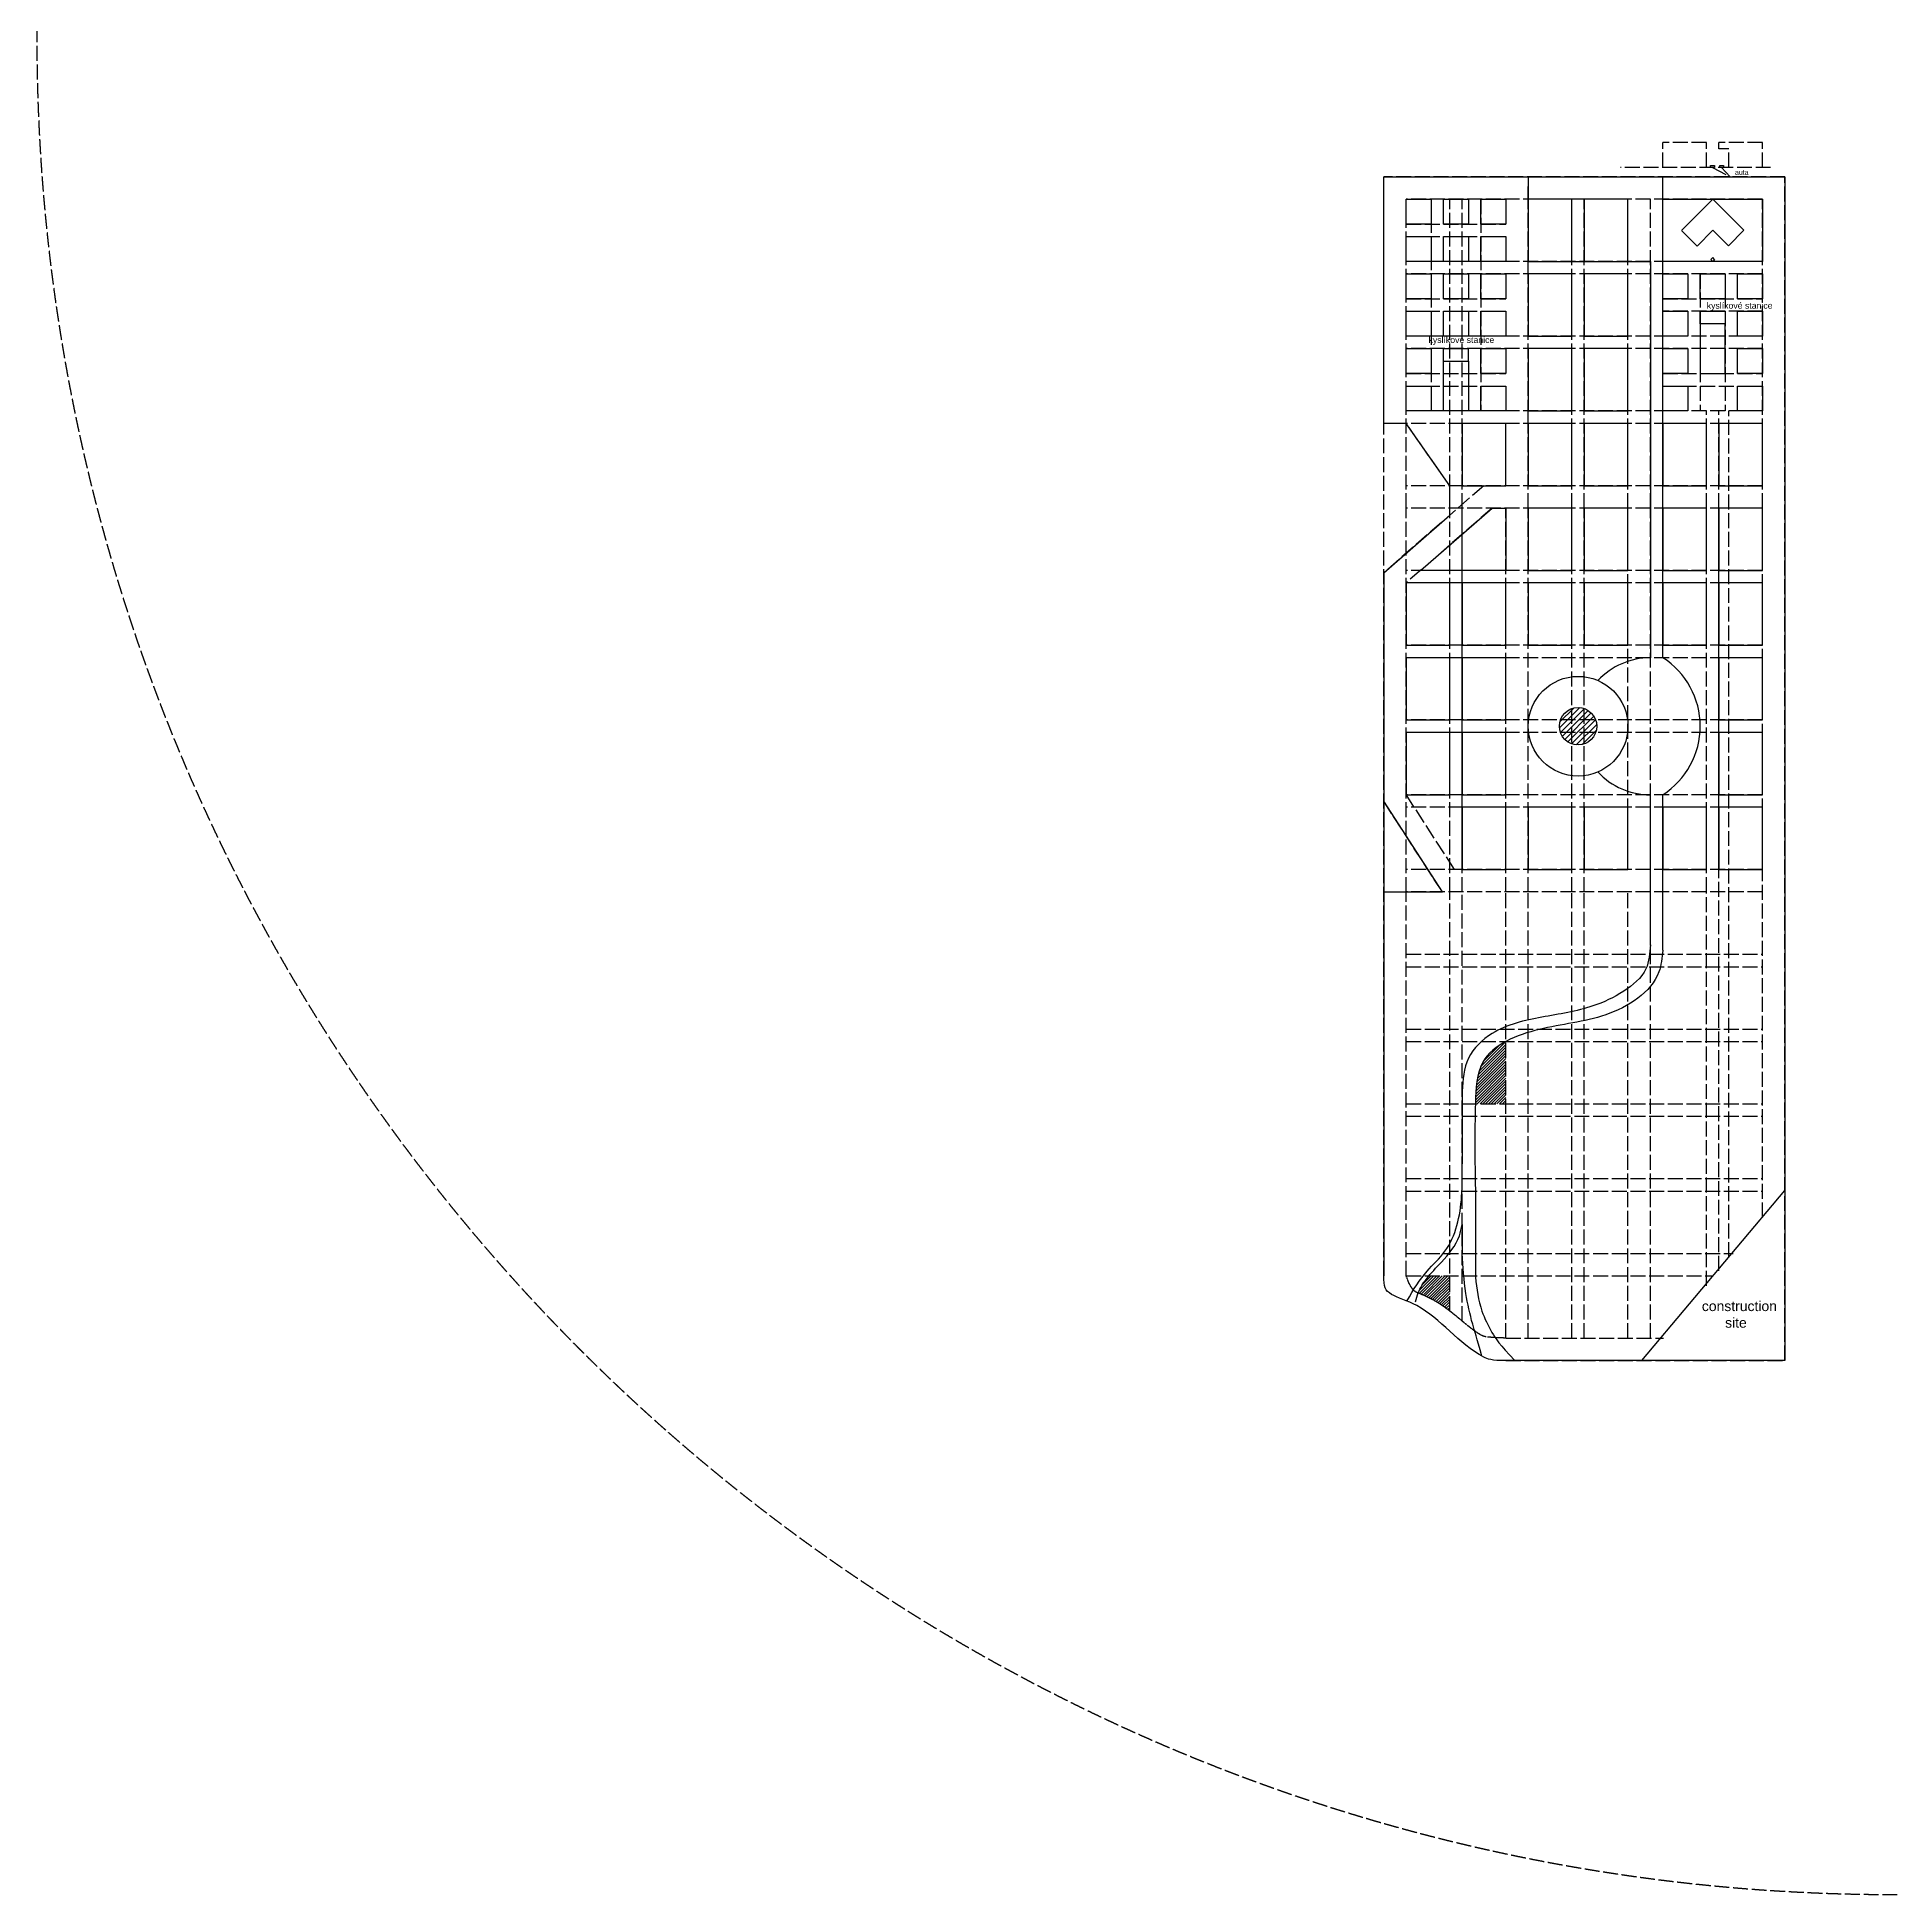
# Model space of a CAD drawing. Header units: millimetres. Extents: x -14568604 to 2614826, y -15966657 to 4339860.
# Drawn here: x -3594550 to -2103801, y -14064822 to -12574073 of the extents above; entities that cross this region are included whole.
import ezdxf

# ---------------------------------------------------------------- set-up
doc = ezdxf.new("R2010")
doc.units = ezdxf.units.MM
doc.linetypes.add('ACAD_ISO02W100', pattern=[15, 12, -3])
for name, color, linetype in [('buildings', 1, 'Continuous'), ('občanská vybavenost', 170, 'Continuous'), ('základní mřížka', 50, 'ACAD_ISO02W100')]:
    doc.layers.add(name, color=color, linetype=linetype)
for name, color, linetype, lineweight in [('kyslíkové stanice', 130, 'Continuous', 30), ('master plan', 7, 'Continuous', 30), ('research centra', 220, 'Continuous', 30), ('universita', 90, 'Continuous', 30), ('vodní plocha', 130, 'Continuous', 30)]:
    doc.layers.add(name, color=color, linetype=linetype, lineweight=lineweight)
doc.styles.get("Standard").update_dxf_attribs({"font": 'arial.ttf'})
pattern_1 = [(45, (6394238.8, -6644373.5), (-1122.53202, 1122.53202), [])]

msp = doc.modelspace()

# ---------------------------------------------------------------- hatches: boundary and pattern name
at = {"layer": 'buildings'}
h = msp.add_hatch(dxfattribs=at)
h.set_pattern_fill('ANSI31', color=1, scale=1000)
h.set_pattern_definition([(45, (-2526485.6, -13268531.4), (-2245.064, 2245.064), [])])
edge = h.paths.add_edge_path()
edge.add_arc((-2357985.61, -13127031.408), 15000, 0, 360)
at = {"layer": 'buildings', "ltscale": 1000}
h = msp.add_hatch(dxfattribs=at)
h.set_pattern_fill('ANSI31', color=256, scale=500)
h.set_pattern_definition(pattern_1)
edge = h.paths.add_edge_path()
edge.add_spline(control_points=[(-2416090.162, -13380031.408), (-2423871.714, -13384203.564), (-2439129.48, -13396659.782), (-2440122.232, -13418014.46), (-2440447.584, -13429849.303), (-2440452.535, -13430031.408)], knot_values=[167592.0974610788, 167592.0974610788, 167592.0974610788, 167592.0974610788, 193013.5709958448, 226465.3012524083, 226988.3350473722, 226988.3350473722, 226988.3350473722, 226988.3350473722], degree=3, periodic=0)
edge.add_line((-2440452.535, -13430031.408), (-2415985.61, -13430031.408))
edge.add_line((-2415985.61, -13430031.408), (-2415985.61, -13380031.408))
edge.add_line((-2415985.61, -13380031.408), (-2416090.162, -13380031.408))
h = msp.add_hatch(dxfattribs=at)
h.set_pattern_fill('ANSI31', color=256, scale=500)
h.set_pattern_definition(pattern_1)
edge = h.paths.add_edge_path()
edge.add_spline(control_points=[(-2477681.242, -13568087.04), (-2478389.077, -13568936.92), (-2481745.344, -13573112.41), (-2484744.189, -13577791.668), (-2486306.579, -13581818.93), (-2486335.745, -13581894.953)], knot_values=[10128.4235786357, 10128.4235786357, 10128.4235786357, 10128.4235786357, 13454.7707628699, 26211.971628506, 26457.0808582192, 26457.0808582192, 26457.0808582192, 26457.0808582192], degree=3, periodic=0)
edge.add_spline(control_points=[(-2486335.745, -13581894.953), (-2486260.929, -13581926.925), (-2486185.927, -13581958.959), (-2485725, -13582155.745), (-2485334.44, -13582322.153), (-2484544.467, -13582659.203), (-2484145.053, -13582829.846), (-2483338.147, -13583176.228), (-2482930.655, -13583351.968), (-2482108.358, -13583709.473), (-2481693.553, -13583891.239), (-2480857.396, -13584261.787), (-2480436.044, -13584450.571), (-2479587.557, -13584836.21), (-2479160.423, -13585033.066), (-2478301.151, -13585435.964), (-2477869.013, -13585642.007), (-2477000.534, -13586064.452), (-2476564.192, -13586280.854), (-2475893.551, -13586621.044), (-2475660.461, -13586740.674), (-2475310.212, -13586922.712), (-2475193.36, -13586983.823), (-2475017.94, -13587076.156), (-2474959.444, -13587107.045), (-2474842.405, -13587169.048), (-2474783.862, -13587200.163), (-2474501.978, -13587350.473), (-2474279.668, -13587470.509), (-2473947.7, -13587651.929), (-2473837.294, -13587712.63), (-2473132.282, -13588102.541), (-2472544.654, -13588438.019), (-2471383.226, -13589120.401), (-2470809.425, -13589467.305), (-2469674.986, -13590171.048), (-2469114.349, -13590527.886), (-2468005.551, -13591250.063), (-2467457.39, -13591615.403), (-2466372.847, -13592353.206), (-2465836.465, -13592725.671), (-2464774.781, -13593476.399), (-2464249.479, -13593854.663), (-2463209.266, -13594615.71), (-2462694.354, -13594998.493), (-2461781.765, -13595686.304), (-2461382.255, -13595990.713), (-2460985.61, -13596295.846)], knot_values=[1478.7111302334, 1478.7111302334, 1478.7111302334, 1478.7111302334, 1484.8836474657, 1484.8836474657, 1516.551968215, 1516.551968215, 1548.2202889643, 1548.2202889643, 1579.8886097136, 1579.8886097136, 1611.5569304629, 1611.5569304629, 1643.2252512122, 1643.2252512122, 1674.8935719615, 1674.8935719615, 1706.5618927109, 1706.5618927109, 1738.2302134602, 1738.2302134602, 1755.0477005706, 1755.0477005706, 1763.4564441258, 1763.4564441258, 1767.6608159034, 1767.6608159034, 1771.865187681, 1771.865187681, 1787.8986774361, 1787.8986774361, 1795.9154223137, 1795.9154223137, 1839.2056125039, 1839.2056125039, 1882.4958026941, 1882.4958026941, 1925.7859928844, 1925.7859928844, 1969.0761830746, 1969.0761830746, 2012.3663732648, 2012.3663732648, 2055.6565634551, 2055.6565634551, 2098.9467536453, 2098.9467536453, 2133.111559741, 2133.111559741, 2133.111559741, 2133.111559741], degree=3, periodic=0)
edge.add_line((-2460985.61, -13596295.846), (-2460985.61, -13568082.991))
edge.add_line((-2460985.61, -13568082.991), (-2477681.242, -13568087.04))

# ---------------------------------------------------------------- linework, layer by layer
at = {"layer": 'buildings', "color": 7}
for radius in [40000, 15000]:
    msp.add_circle((-2357985.61, -13127031.408), radius, dxfattribs=at)
at = {"layer": 'kyslíkové stanice', "ltscale": 1000}
for points in [[(-2259985.61, -12804031.408), (-2259985.61, -12794031.408), (-2239985.61, -12794031.408), (-2239985.61, -12804031.408), (-2259985.61, -12804031.408)], [(-2465985.61, -12834031.408), (-2465985.61, -12824031.408), (-2445985.61, -12824031.408)], [(-2465985.61, -12834031.408), (-2445985.61, -12834031.408)], [(-2445985.61, -12834031.408), (-2445985.61, -12824031.408)]]:
    msp.add_lwpolyline(points, dxfattribs=at)
at = {"layer": 'master plan', "ltscale": 1000}
msp.add_line((-2306713.916, -13636031.408), (-2191985.61, -13499618.697), dxfattribs=at)
for points in [[(-2475985.61, -12704031.408), (-2475985.61, -12724031.408), (-2495985.61, -12724031.408), (-2495985.61, -12704031.408), (-2475985.61, -12704031.408)], [(-2445985.61, -12704031.408), (-2445985.61, -12724031.408), (-2465985.61, -12724031.408), (-2465985.61, -12704031.408), (-2445985.61, -12704031.408)], [(-2415985.61, -12704031.408), (-2415985.61, -12724031.408), (-2435985.61, -12724031.408), (-2435985.61, -12704031.408), (-2415985.61, -12704031.408)], [(-2397985.61, -12754031.392), (-2362985.61, -12754031.392), (-2362985.61, -12704031.392), (-2397985.61, -12704031.392), (-2397985.61, -12754031.392)], [(-2352985.61, -12754031.392), (-2317985.61, -12754031.392), (-2317985.61, -12704031.392), (-2352985.61, -12704031.392), (-2352985.61, -12754031.392)], [(-2475985.61, -12734031.408), (-2475985.61, -12754031.408), (-2495985.61, -12754031.408), (-2495985.61, -12734031.408), (-2475985.61, -12734031.408)], [(-2445985.61, -12734031.408), (-2445985.61, -12754031.408), (-2465985.61, -12754031.408), (-2465985.61, -12734031.408), (-2445985.61, -12734031.408)], [(-2415985.61, -12734031.408), (-2415985.61, -12754031.408), (-2435985.61, -12754031.408), (-2435985.61, -12734031.408), (-2415985.61, -12734031.408)], [(-2475985.61, -12764031.408), (-2475985.61, -12784031.408), (-2495985.61, -12784031.408), (-2495985.61, -12764031.408), (-2475985.61, -12764031.408)], [(-2445985.61, -12764031.408), (-2445985.61, -12784031.408), (-2465985.61, -12784031.408), (-2465985.61, -12764031.408), (-2445985.61, -12764031.408)], [(-2415985.61, -12764031.408), (-2415985.61, -12784031.408), (-2435985.61, -12784031.408), (-2435985.61, -12764031.408), (-2415985.61, -12764031.408)], [(-2397985.61, -12814031.392), (-2362985.61, -12814031.392), (-2362985.61, -12764031.392), (-2397985.61, -12764031.392), (-2397985.61, -12814031.392)], [(-2352985.61, -12814031.392), (-2317985.61, -12814031.392), (-2317985.61, -12764031.392), (-2352985.61, -12764031.392), (-2352985.61, -12814031.392)], [(-2269985.61, -12764031.408), (-2269985.61, -12784031.408), (-2289985.61, -12784031.408), (-2289985.61, -12764031.408), (-2269985.61, -12764031.408)], [(-2239985.61, -12764031.408), (-2239985.61, -12784031.408), (-2259985.61, -12784031.408), (-2259985.61, -12764031.408), (-2239985.61, -12764031.408)], [(-2209985.61, -12764031.408), (-2209985.61, -12784031.408), (-2229985.61, -12784031.408), (-2229985.61, -12764031.408), (-2209985.61, -12764031.408)], [(-2475985.61, -12794031.408), (-2475985.61, -12814031.408), (-2495985.61, -12814031.408), (-2495985.61, -12794031.408), (-2475985.61, -12794031.408)], [(-2445985.61, -12794031.408), (-2445985.61, -12814031.408), (-2465985.61, -12814031.408), (-2465985.61, -12794031.408), (-2445985.61, -12794031.408)], [(-2415985.61, -12794031.408), (-2415985.61, -12814031.408), (-2435985.61, -12814031.408), (-2435985.61, -12794031.408), (-2415985.61, -12794031.408)], [(-2269985.61, -12794031.408), (-2269985.61, -12814031.408), (-2289985.61, -12814031.408), (-2289985.61, -12794031.408), (-2269985.61, -12794031.408)], [(-2209985.61, -12794031.408), (-2209985.61, -12814031.408), (-2229985.61, -12814031.408), (-2229985.61, -12794031.408), (-2209985.61, -12794031.408)], [(-2475985.61, -12824031.408), (-2475985.61, -12844031.408), (-2495985.61, -12844031.408), (-2495985.61, -12824031.408), (-2475985.61, -12824031.408)], [(-2415985.61, -12824031.408), (-2415985.61, -12844031.408), (-2435985.61, -12844031.408), (-2435985.61, -12824031.408), (-2415985.61, -12824031.408)], [(-2397985.61, -12874031.392), (-2362985.61, -12874031.392), (-2362985.61, -12824031.392), (-2397985.61, -12824031.392), (-2397985.61, -12874031.392)], [(-2352985.61, -12874031.392), (-2317985.61, -12874031.392), (-2317985.61, -12824031.392), (-2352985.61, -12824031.392), (-2352985.61, -12874031.392)], [(-2269985.61, -12824031.408), (-2269985.61, -12844031.408), (-2289985.61, -12844031.408), (-2289985.61, -12824031.408), (-2269985.61, -12824031.408)], [(-2209985.61, -12824031.408), (-2209985.61, -12844031.408), (-2229985.61, -12844031.408), (-2229985.61, -12824031.408), (-2209985.61, -12824031.408)], [(-2475985.61, -12854031.408), (-2475985.61, -12874031.408), (-2495985.61, -12874031.408), (-2495985.61, -12854031.408), (-2475985.61, -12854031.408)], [(-2415985.61, -12854031.408), (-2415985.61, -12874031.408), (-2435985.61, -12874031.408), (-2435985.61, -12854031.408), (-2415985.61, -12854031.408)], [(-2269985.61, -12854031.408), (-2269985.61, -12874031.408), (-2289985.61, -12874031.408), (-2289985.61, -12854031.408), (-2269985.61, -12854031.408)], [(-2209985.61, -12854031.408), (-2209985.61, -12874031.408), (-2229985.61, -12874031.408), (-2229985.61, -12854031.408), (-2209985.61, -12854031.408)], [(-2450985.61, -12934031.392), (-2415985.61, -12934031.392), (-2415985.61, -12884031.392), (-2450985.61, -12884031.392), (-2450985.61, -12934031.392)], [(-2397985.61, -12934031.392), (-2362985.61, -12934031.392), (-2362985.61, -12884031.392), (-2397985.61, -12884031.392), (-2397985.61, -12934031.392)], [(-2352985.61, -12934031.392), (-2317985.61, -12934031.392), (-2317985.61, -12884031.392), (-2352985.61, -12884031.392), (-2352985.61, -12934031.392)], [(-2289985.61, -12934031.392), (-2254985.61, -12934031.392), (-2254985.61, -12884031.392), (-2289985.61, -12884031.392), (-2289985.61, -12934031.392)], [(-2244985.61, -12934031.392), (-2209985.61, -12934031.392), (-2209985.61, -12884031.392), (-2244985.61, -12884031.392), (-2244985.61, -12934031.392)], [(-2426985.61, -12952031.408), (-2415985.61, -12952031.408), (-2415985.61, -13002031.408), (-2484485.61, -13002031.408), (-2426985.61, -12952031.408)], [(-2397985.61, -13002031.408), (-2362985.61, -13002031.408), (-2362985.61, -12952031.408), (-2397985.61, -12952031.408), (-2397985.61, -13002031.408)], [(-2352985.61, -13002031.408), (-2317985.61, -13002031.408), (-2317985.61, -12952031.408), (-2352985.61, -12952031.408), (-2352985.61, -13002031.408)], [(-2289985.61, -13002031.408), (-2254985.61, -13002031.408), (-2254985.61, -12952031.408), (-2289985.61, -12952031.408), (-2289985.61, -13002031.408)], [(-2244985.61, -13002031.408), (-2209985.61, -13002031.408), (-2209985.61, -12952031.408), (-2244985.61, -12952031.408), (-2244985.61, -13002031.408)], [(-2495985.61, -13062031.408), (-2460985.61, -13062031.408), (-2460985.61, -13012031.408), (-2495985.61, -13012031.408), (-2495985.61, -13062031.408)], [(-2450985.61, -13062031.408), (-2415985.61, -13062031.408), (-2415985.61, -13012031.408), (-2450985.61, -13012031.408), (-2450985.61, -13062031.408)], [(-2397985.61, -13062031.408), (-2362985.61, -13062031.408), (-2362985.61, -13012031.408), (-2397985.61, -13012031.408), (-2397985.61, -13062031.408)], [(-2352985.61, -13062031.408), (-2317985.61, -13062031.408), (-2317985.61, -13012031.408), (-2352985.61, -13012031.408), (-2352985.61, -13062031.408)], [(-2289985.61, -13062031.408), (-2254985.61, -13062031.408), (-2254985.61, -13012031.408), (-2289985.61, -13012031.408), (-2289985.61, -13062031.408)], [(-2244985.61, -13062031.408), (-2209985.61, -13062031.408), (-2209985.61, -13012031.408), (-2244985.61, -13012031.408), (-2244985.61, -13062031.408)], [(-2495985.61, -13122031.408), (-2460985.61, -13122031.408), (-2460985.61, -13072031.408), (-2495985.61, -13072031.408), (-2495985.61, -13122031.408)], [(-2450985.61, -13122031.408), (-2415985.61, -13122031.408), (-2415985.61, -13072031.408), (-2450985.61, -13072031.408), (-2450985.61, -13122031.408)], [(-2244985.61, -13122031.408), (-2209985.61, -13122031.408), (-2209985.61, -13072031.408), (-2244985.61, -13072031.408), (-2244985.61, -13122031.408)], [(-2495985.61, -13182031.408), (-2460985.61, -13182031.408), (-2460985.61, -13132031.408), (-2495985.61, -13132031.408), (-2495985.61, -13182031.408)], [(-2450985.61, -13182031.408), (-2415985.61, -13182031.408), (-2415985.61, -13132031.408), (-2450985.61, -13132031.408), (-2450985.61, -13182031.408)], [(-2244985.61, -13182031.408), (-2209985.61, -13182031.408), (-2209985.61, -13132031.408), (-2244985.61, -13132031.408), (-2244985.61, -13182031.408)], [(-2466878.583, -13260031.408), (-2513985.61, -13187217.734), (-2513985.61, -13260031.408), (-2466878.583, -13260031.408)], [(-2450985.61, -13242031.408), (-2415985.61, -13242031.408), (-2415985.61, -13192031.408), (-2450985.61, -13192031.408), (-2450985.61, -13242031.408)], [(-2397985.61, -13242031.408), (-2362985.61, -13242031.408), (-2362985.61, -13192031.408), (-2397985.61, -13192031.408), (-2397985.61, -13242031.408)], [(-2352985.61, -13242031.408), (-2317985.61, -13242031.408), (-2317985.61, -13192031.408), (-2352985.61, -13192031.408), (-2352985.61, -13242031.408)], [(-2289985.61, -13242031.408), (-2254985.61, -13242031.408), (-2254985.61, -13192031.408), (-2289985.61, -13192031.408), (-2289985.61, -13242031.408)], [(-2244985.61, -13242031.408), (-2209985.61, -13242031.408), (-2209985.61, -13192031.408), (-2244985.61, -13192031.408), (-2244985.61, -13242031.408)]]:
    msp.add_lwpolyline(points, dxfattribs=at)
at = {"layer": 'občanská vybavenost', "ltscale": 1000}
msp.add_lwpolyline([(-2397985.61, -12704031.408), (-2397985.61, -12754031.408), (-2317985.61, -12754031.408), (-2317985.61, -12704031.408), (-2397985.61, -12704031.408)], dxfattribs=at)
at = {"layer": 'research centra', "ltscale": 1000}
for p, q in [((-2259985.61, -12804031.408), (-2259985.61, -12824031.408)), ((-2239985.61, -12804031.408), (-2259985.61, -12804031.408)), ((-2239985.61, -12824031.408), (-2239985.61, -12804031.408)), ((-2465985.61, -12854031.408), (-2465985.61, -12834031.408)), ((-2465985.61, -12834031.408), (-2445985.61, -12834031.408)), ((-2445985.61, -12834031.408), (-2445985.61, -12854031.408)), ((-2259985.61, -12824031.408), (-2259985.61, -12844031.408)), ((-2239985.61, -12844031.408), (-2239985.61, -12824031.408)), ((-2259985.61, -12844031.408), (-2239985.61, -12844031.408)), ((-2465985.61, -12874031.408), (-2465985.61, -12854031.408)), ((-2445985.61, -12854031.408), (-2445985.61, -12874031.408)), ((-2445985.61, -12874031.408), (-2465985.61, -12874031.408))]:
    msp.add_line(p, q, dxfattribs=at)
at = {"layer": 'universita', "ltscale": 1000}
for points in [[(-2289985.61, -12754031.408), (-2289985.61, -12704031.408), (-2209985.61, -12704031.408), (-2209985.61, -12754031.408), (-2289985.61, -12754031.408)], [(-2274658.342, -12729031.408), (-2249985.61, -12704031.408)], [(-2249985.61, -12704031.408), (-2224985.61, -12729031.408), (-2237403.793, -12741449.591)], [(-2262484.525, -12741696.113), (-2274983.44, -12729360.818)], [(-2237403.793, -12741449.591), (-2249986.153, -12729031.408), (-2262484.525, -12741696.113)], [(-2248422.608, -12752468.406), (-2249986.153, -12750905.939), (-2251548.484, -12752488.994)], [(-2248422.608, -12752468.406), (-2249985.61, -12754031.408), (-2251548.484, -12752488.994)]]:
    msp.add_lwpolyline(points, dxfattribs=at)
at = {"layer": 'vodní plocha', "ltscale": 1000}
for p, q in [((-2513985.61, -12884031.392), (-2513985.61, -12686031.408)), ((-2513985.61, -12686031.408), (-2191985.61, -12686031.408)), ((-2397985.61, -12686031.408), (-2397985.61, -12754031.408)), ((-2289985.61, -13072031.408), (-2289985.61, -12686031.408)), ((-2191985.61, -12686031.408), (-2191985.61, -13636031.408)), ((-2397985.61, -12754031.408), (-2299985.61, -12754031.408)), ((-2299985.61, -12754031.408), (-2299985.61, -13072031.408)), ((-2495985.61, -12884031.392), (-2513985.61, -12884031.392)), ((-2460985.599, -12934031.408), (-2495985.61, -12884031.392)), ((-2460985.61, -12957743.103), (-2460985.599, -12934031.408)), ((-2513985.61, -13003830.059), (-2460985.609, -12957743.102)), ((-2513985.61, -13003830.059), (-2513985.61, -13568031.408)), ((-2299985.61, -13302336.305), (-2299985.61, -13182031.408)), ((-2289985.61, -13306844.459), (-2289985.61, -13182031.408)), ((-2450985.61, -13419979.118), (-2450985.61, -13478109.7)), ((-2440437.509, -13498642.027), (-2440437.509, -13569088.133)), ((-2450985.61, -13526967.917), (-2450985.61, -13550031.408))]:
    msp.add_line(p, q, dxfattribs=at)
msp.add_lwpolyline([(-2191985.61, -13636031.408), (-2415985.61, -13636031.408)], dxfattribs=at)
at = {"layer": 'vodní plocha'}
for centre, radius, start, end in [((-2299505.764, -13130619.245), 58589.802, 90.469253009, 136.570146182), ((-2325364.777, -13127031.408), 65396.372, 302.751457432, 57.248542568), ((-2300344.381, -13125215.975), 56816.566, 222.69501732, 270.361799727)]:
    msp.add_arc(centre, radius, start, end, dxfattribs=at)
at = {"layer": 'vodní plocha', "ltscale": 1000}
for points in [[(-2299985.61, -13302336.305), (-2303591.306, -13321762.51), (-2321396.164, -13339658.565), (-2346177.53, -13351504.116), (-2387075.075, -13360542.46), (-2426948.539, -13373641.13), (-2445966.317, -13393478.875), (-2450985.61, -13419979.118)], [(-2289985.61, -13306844.459), (-2293195.649, -13324189.524), (-2335762.003, -13358566.776), (-2389344.009, -13370399.088), (-2434386.969, -13396584.835), (-2440437.509, -13429484.823), (-2440437.509, -13498642.027)]]:
    msp.add_spline(points, degree=3, dxfattribs=at)
for points, knots in [([(-2495442.566, -13588287.626), (-2489902.468, -13578745.121), (-2481217.186, -13565153.03), (-2457584.061, -13543658.84), (-2450579.769, -13510777.948), (-2450877.149, -13486840.267), (-2450985.61, -13478109.7)], [2543.97719049, 2543.97719049, 2543.97719049, 2543.97719049, 29389.6574085048, 50823.1679213617, 96781.5676145608, 123166.778746266, 123166.778746266, 123166.778746266, 123166.778746266]), ([(-2488371.91, -13588939.599), (-2487807.763, -13586462.913), (-2486092.528, -13579895.554), (-2479001.32, -13568830.761), (-2465885.359, -13555564.895), (-2454021.289, -13541413.806), (-2451622.693, -13529999.602), (-2450985.61, -13526967.917)], [2786.7390503887, 2786.7390503887, 2786.7390503887, 2786.7390503887, 10373.5328083496, 23130.7336739853, 41398.2482756063, 66926.9590988468, 76159.8658077372, 76159.8658077372, 76159.8658077372, 76159.8658077372]), ([(-2435301.908, -13632440.193), (-2439249.997, -13617786.916), (-2443555.41, -13604370.098), (-2449163.452, -13580019.757), (-2450329.182, -13560834.636), (-2450985.61, -13550031.408)], [3762.3027839953, 3762.3027839953, 3762.3027839953, 3762.3027839953, 20887.180579686, 46035.8232553916, 78449.3219826174, 78449.3219826174, 78449.3219826174, 78449.3219826174]), ([(-2440437.509, -13569088.133), (-2439276.61, -13578397.057), (-2437333.363, -13593979.412), (-2427609.162, -13613132.706), (-2421140.478, -13623182.915), (-2408855.651, -13636031.408)], [0, 0, 0, 0, 27883.5774319332, 46674.7617728929, 63760.490251355, 63760.490251355, 63760.490251355, 63760.490251355])]:
    msp.add_open_spline(points, degree=3, knots=knots, dxfattribs=at)
at = {"layer": 'vodní plocha'}
msp.add_open_spline([(-2415985.61, -13636031.408), (-2427567.41, -13636202.892), (-2452155.826, -13625633.192), (-2473457.652, -13594516.74), (-2512036.234, -13582884.268), (-2513735.739, -13576817.943), (-2513985.61, -13568031.408)], degree=3, knots=[0, 0, 0, 0, 233.3903323575, 1840.0090520855, 2455.119198927, 3133.9849291506, 3133.9849291506, 3133.9849291506, 3133.9849291506], dxfattribs=at)
at = {"layer": 'základní mřížka', "ltscale": 1000}
for p, q in [((-2236985.61, -13553123.993), (-2236985.61, -12874031.408)), ((-2433717.161, -12934031.408), (-2513985.61, -13003830.059)), ((-2426985.61, -12952031.408), (-2495985.61, -13012031.408)), ((-2254985.61, -13260031.408), (-2254985.61, -12952031.408)), ((-2244985.61, -13563986.046), (-2244985.61, -12950031.408)), ((-2209985.61, -13521320.815), (-2209985.61, -13242031.408)), ((-2495985.61, -13568031.408), (-2495985.61, -13260031.408)), ((-2460985.61, -13596295.846), (-2460985.61, -13260031.408)), ((-2450985.61, -13604404.418), (-2450985.61, -13260031.408)), ((-2415985.61, -13618031.408), (-2415985.61, -13260031.408)), ((-2397985.61, -13618031.408), (-2397985.61, -13260031.408)), ((-2362985.61, -13618031.408), (-2362985.61, -13260031.408)), ((-2352985.61, -13618031.408), (-2352985.61, -13260031.408)), ((-2317985.61, -13618031.408), (-2317985.61, -13260031.408)), ((-2299985.61, -13618031.408), (-2299985.61, -13260031.408)), ((-2254985.61, -13576176.112), (-2254985.61, -13260031.408)), ((-2495985.61, -13310031.408), (-2209985.61, -13310031.408)), ((-2495985.61, -13320031.408), (-2209985.61, -13320031.408)), ((-2495985.61, -13370031.408), (-2209985.61, -13370031.408)), ((-2495985.61, -13380031.408), (-2209985.61, -13380031.408)), ((-2495985.61, -13430031.408), (-2209985.61, -13430031.408)), ((-2495985.61, -13440031.408), (-2209985.61, -13440031.408)), ((-2495985.61, -13490031.408), (-2209985.61, -13490031.408)), ((-2495985.61, -13500031.408), (-2209985.61, -13500031.408)), ((-2495985.61, -13550031.408), (-2233538.061, -13550031.408)), ((-2495985.61, -13568031.408), (-2249523.316, -13568031.408)), ((-2415985.61, -13618031.408), (-2289321.189, -13618031.408)), ((-2415985.61, -13636031.408), (-2191985.61, -13636031.408))]:
    msp.add_line(p, q, dxfattribs=at)
for points in [[(-2254985.61, -12678608.614), (-2254985.61, -12658608.614), (-2289985.61, -12658608.614)], [(-2289985.61, -12678608.614), (-2289985.61, -12658608.614)], [(-2209985.61, -12678608.614), (-2209985.61, -12658608.614), (-2244985.61, -12658608.614)], [(-2244985.61, -12663608.614), (-2244985.61, -12658608.614)], [(-2236985.61, -12678608.614), (-2236985.61, -12663608.614), (-2244985.61, -12663608.614)], [(-2513985.61, -13568031.408), (-2513985.61, -12686031.408)], [(-2191985.61, -12686031.408), (-2513985.61, -12686031.408)], [(-2203458.971, -12678608.614), (-2323928.442, -12678608.614)], [(-2251633.225, -12678608.614), (-2251633.225, -12677108.614), (-2248633.225, -12677108.614), (-2248633.225, -12678608.614)], [(-2250040.531, -12678608.614), (-2235967.801, -12686140.245)], [(-2244238.023, -12678608.614), (-2244238.023, -12677108.614), (-2241238.023, -12677108.614), (-2241238.023, -12678608.614)], [(-2239910.491, -12678608.614), (-2242813.748, -12678608.614)], [(-2242813.748, -12678608.614), (-2235967.801, -12686140.245)], [(-2235967.801, -12686140.245), (-2203676.997, -12686140.245)], [(-2191985.61, -13636031.408), (-2191985.61, -12686031.408)], [(-2397985.61, -12952031.408), (-2397985.61, -12694031.408)], [(-2397985.61, -12704031.408), (-2397985.61, -12694031.408)], [(-2289985.61, -12952031.408), (-2289985.61, -12694031.408)], [(-2495985.61, -12952031.408), (-2495985.61, -12704031.408)], [(-2209985.61, -12704031.408), (-2495985.61, -12704031.408)], [(-2475985.61, -12704031.408), (-2475985.61, -12874031.408)], [(-2460985.61, -12952031.408), (-2460985.61, -12704031.408)], [(-2450985.61, -12952031.408), (-2450985.61, -12704031.408)], [(-2450985.61, -12952031.408), (-2450985.61, -12704031.408)], [(-2435985.61, -12704031.408), (-2435985.61, -12874031.408)], [(-2362985.61, -12952031.408), (-2362985.61, -12704031.408)], [(-2352985.61, -12704031.408), (-2362985.61, -12704031.408)], [(-2352985.61, -12952031.408), (-2352985.61, -12704031.408)], [(-2317985.61, -12952031.408), (-2317985.61, -12704031.408)], [(-2299985.61, -12952031.408), (-2299985.61, -12704031.408)], [(-2209985.61, -12952031.408), (-2209985.61, -12704031.408)], [(-2495985.61, -12724031.408), (-2415985.61, -12724031.408)], [(-2495985.61, -12734031.408), (-2415985.61, -12734031.408)], [(-2209985.61, -12754031.408), (-2495985.61, -12754031.408)], [(-2397985.61, -12764031.408), (-2397985.61, -12754031.392)], [(-2209985.61, -12764031.408), (-2495985.61, -12764031.408)], [(-2209985.61, -12764031.408), (-2495985.61, -12764031.408)], [(-2259985.61, -12764031.408), (-2259985.61, -12874031.408)], [(-2239985.61, -12764031.408), (-2239985.61, -12874031.408)], [(-2495985.61, -12784031.408), (-2415985.61, -12784031.408)], [(-2289985.61, -12784031.408), (-2209985.61, -12784031.408)], [(-2495985.61, -12794031.408), (-2415985.61, -12794031.408)], [(-2209985.61, -12794031.408), (-2289985.61, -12794031.408)], [(-2209985.61, -12814031.408), (-2495985.61, -12814031.408)], [(-2209985.61, -12824031.408), (-2495985.61, -12824031.408)], [(-2209985.61, -12824031.408), (-2495985.61, -12824031.408)], [(-2209985.61, -12824031.408), (-2289985.61, -12824031.408)], [(-2495985.61, -12844031.408), (-2415985.61, -12844031.408)], [(-2289985.61, -12844031.408), (-2209985.61, -12844031.408)], [(-2495985.61, -12854031.408), (-2415985.61, -12854031.408)], [(-2289985.61, -12854031.408), (-2209985.61, -12854031.408)], [(-2209985.61, -12874031.408), (-2495985.61, -12874031.408)], [(-2397985.61, -12884031.408), (-2397985.61, -12874031.408)], [(-2254985.61, -12952031.408), (-2254985.61, -12874031.408)], [(-2244985.61, -12952031.408), (-2244985.61, -12874031.408)], [(-2209985.61, -12884031.408), (-2513985.61, -12884031.408)], [(-2209985.61, -12884031.408), (-2513985.61, -12884031.408)], [(-2460985.61, -12934031.392), (-2495985.61, -12884031.408)], [(-2209985.61, -12934031.408), (-2495985.61, -12934031.408)], [(-2495985.61, -13260031.408), (-2495985.61, -12952031.408)], [(-2209985.61, -12952031.408), (-2495985.61, -12952031.408)], [(-2460985.61, -13260031.408), (-2460985.61, -12952031.408)], [(-2450985.61, -13242031.408), (-2450985.61, -12952031.408)], [(-2450985.61, -13260031.408), (-2450985.61, -12952031.408)], [(-2415985.61, -13260031.408), (-2415985.61, -12952031.408)], [(-2397985.61, -13260031.408), (-2397985.61, -12952031.408)], [(-2362985.61, -13260031.408), (-2362985.61, -12952031.408)], [(-2352985.61, -13260031.408), (-2352985.61, -12952031.408)], [(-2317985.61, -13242031.408), (-2317985.61, -12952031.408)], [(-2299985.61, -13260031.408), (-2299985.61, -12952031.408)], [(-2244985.61, -13242031.408), (-2244985.61, -12952031.408)], [(-2209985.61, -13242031.408), (-2209985.61, -12952031.408)], [(-2209985.61, -13002031.408), (-2495985.61, -13002031.408)], [(-2209985.61, -13012031.408), (-2495985.61, -13012031.408)], [(-2209985.61, -13062031.408), (-2495985.61, -13062031.408)], [(-2209985.61, -13072031.408), (-2495985.61, -13072031.408)], [(-2209985.61, -13122031.408), (-2495985.61, -13122031.408)], [(-2209985.61, -13132031.408), (-2495985.61, -13132031.408)], [(-2209985.61, -13132031.408), (-2495985.61, -13132031.408)], [(-2466878.583, -13260031.408), (-2513985.61, -13187217.734)], [(-2457085.23, -13242031.408), (-2495985.61, -13181902.807)], [(-2209985.61, -13182031.408), (-2495985.61, -13182031.408)], [(-2209985.61, -13192031.408), (-2495985.61, -13192031.408)], [(-2209985.61, -13192031.408), (-2495985.61, -13192031.408)], [(-2209985.61, -13242031.408), (-2495985.61, -13242031.408)], [(-2209985.61, -13260031.408), (-2495985.61, -13260031.408)]]:
    msp.add_lwpolyline(points, dxfattribs=at)
msp.add_circle((-2103801.02, -12574073.187), 1490749.138, dxfattribs=at)
at = {"layer": 'základní mřížka'}
msp.add_open_spline([(-2415985.61, -13618031.408), (-2432554.952, -13617490.132), (-2434016.457, -13616737.754), (-2436676.979, -13615198.225), (-2437573.138, -13614634.271), (-2438474.218, -13614046.09), (-2438775.691, -13613844.761), (-2439492.474, -13613358.406), (-2439908.537, -13613070.029), (-2440744.007, -13612479.734), (-2441163.413, -13612177.818), (-2442005.709, -13611561.29), (-2442428.599, -13611246.679), (-2443278.024, -13610605.657), (-2443704.561, -13610279.247), (-2444561.476, -13609615.561), (-2444991.854, -13609278.286), (-2445856.683, -13608593.844), (-2446291.134, -13608246.676), (-2447164.373, -13607543.446), (-2447603.163, -13607187.383), (-2448485.385, -13606467.386), (-2448928.817, -13606103.452), (-2449820.67, -13605368.752), (-2450269.09, -13604997.986), (-2451171.3, -13604250.681), (-2451625.09, -13603874.142), (-2452538.461, -13603116.363), (-2452998.041, -13602735.124), (-2453923.452, -13601969.03), (-2454389.282, -13601584.177), (-2455327.687, -13600811.957), (-2455800.262, -13600424.59), (-2456752.689, -13599648.461), (-2457232.54, -13599259.698), (-2458200.083, -13598481.91), (-2458687.775, -13598092.885), (-2459671.598, -13597315.727), (-2460167.728, -13596927.594), (-2461169.053, -13596153.4), (-2461674.248, -13595767.338), (-2462694.354, -13594998.493), (-2463209.266, -13594615.71), (-2464249.479, -13593854.663), (-2464774.781, -13593476.399), (-2465836.465, -13592725.671), (-2466372.847, -13592353.206), (-2467457.39, -13591615.403), (-2468005.551, -13591250.063), (-2469114.349, -13590527.886), (-2469674.986, -13590171.048), (-2470809.425, -13589467.305), (-2471383.226, -13589120.401), (-2472544.654, -13588438.019), (-2473132.282, -13588102.541), (-2473837.294, -13587712.63), (-2473947.7, -13587651.929), (-2474279.668, -13587470.509), (-2474501.978, -13587350.473), (-2474783.862, -13587200.163), (-2474842.405, -13587169.048), (-2474959.444, -13587107.045), (-2475017.94, -13587076.156), (-2475193.36, -13586983.823), (-2475310.212, -13586922.712), (-2475660.461, -13586740.674), (-2475893.551, -13586621.044), (-2476564.192, -13586280.854), (-2477000.534, -13586064.452), (-2477869.013, -13585642.007), (-2478301.151, -13585435.964), (-2479160.423, -13585033.066), (-2479587.557, -13584836.21), (-2480436.044, -13584450.571), (-2480857.396, -13584261.787), (-2481693.553, -13583891.239), (-2482108.358, -13583709.473), (-2482930.655, -13583351.968), (-2483338.147, -13583176.228), (-2484145.053, -13582829.846), (-2484544.467, -13582659.203), (-2485334.44, -13582322.153), (-2485725, -13582155.745), (-2486496.482, -13581826.371), (-2486877.405, -13581663.405), (-2487628.817, -13581340.192), (-2488949.773, -13580525.759), (-2488949.773, -13580525.759), (-2488949.773, -13580525.759), (-2490389.864, -13579208.84), (-2490389.864, -13579208.84), (-2492014.879, -13577017.456), (-2492014.879, -13577017.456), (-2492014.879, -13577017.456), (-2492014.879, -13577017.456), (-2492014.879, -13577017.456), (-2492014.879, -13577017.456), (-2493714.413, -13573801.75), (-2493714.413, -13573801.75), (-2493714.413, -13573801.75), (-2493714.413, -13573801.75), (-2493714.413, -13573801.75), (-2493714.413, -13573801.75), (-2493714.413, -13573801.75), (-2493714.413, -13573801.75), (-2493714.413, -13573801.75), (-2493714.413, -13573801.75), (-2495985.61, -13568031.408)], degree=3, knots=[0, 0, 0, 0, 555.8899644442, 619.047889773, 713.7847777662, 745.3637404306, 776.942703095, 776.942703095, 820.2328932853, 820.2328932853, 863.5230834755, 863.5230834755, 906.8132736658, 906.8132736658, 950.103463856, 950.103463856, 993.3936540462, 993.3936540462, 1036.6838442365, 1036.6838442365, 1079.9740344267, 1079.9740344267, 1123.2642246169, 1123.2642246169, 1166.5544148072, 1166.5544148072, 1209.8446049974, 1209.8446049974, 1253.1347951876, 1253.1347951876, 1296.4249853779, 1296.4249853779, 1339.7151755681, 1339.7151755681, 1383.0053657583, 1383.0053657583, 1426.2955559486, 1426.2955559486, 1469.5857461388, 1469.5857461388, 1512.875936329, 1512.875936329, 1556.1661265193, 1556.1661265193, 1599.4563167095, 1599.4563167095, 1642.7465068998, 1642.7465068998, 1686.03669709, 1686.03669709, 1729.3268872802, 1729.3268872802, 1772.6170774705, 1772.6170774705, 1815.9072676607, 1815.9072676607, 1823.9240125383, 1823.9240125383, 1839.9575022934, 1839.9575022934, 1844.161874071, 1844.161874071, 1848.3662458486, 1848.3662458486, 1856.7749894038, 1856.7749894038, 1873.5924765142, 1873.5924765142, 1905.2607972635, 1905.2607972635, 1936.9291180128, 1936.9291180128, 1968.5974387621, 1968.5974387621, 2000.2657595115, 2000.2657595115, 2031.9340802608, 2031.9340802608, 2063.6024010101, 2063.6024010101, 2095.2707217594, 2095.2707217594, 2126.9390425087, 2126.9390425087, 2158.607363258, 2158.607363258, 2190.2756840073, 2190.2756840073, 2221.9440047567, 2221.9440047567, 2253.612325506, 2253.612325506, 2285.2806462553, 2285.2806462553, 2316.9489670046, 2316.9489670046, 2348.6172877539, 2348.6172877539, 2380.2856085032, 2380.2856085032, 2406.1283170384, 2406.1283170384, 2431.9710255736, 2431.9710255736, 2444.8701148402, 2444.8701148402, 2449.6072860421, 2449.6072860421, 2449.6072860421, 2449.6072860421], dxfattribs=at)

# ---------------------------------------------------------------- texts
at = {"layer": 'kyslíkové stanice', "ltscale": 1000, "char_height": 5000, "attachment_point": 1}
for insert in [(-2254739.211, -12786977.131), (-2478026.233, -12814487.206)]:
    msp.add_mtext_dynamic_manual_height_columns('kyslíkové stanice', width=89131.7047, gutter_width=12.5, heights=[0], dxfattribs=dict(at, insert=insert))
at = {"layer": 'občanská vybavenost', "ltscale": 1000, "attachment_point": 1}
for s, insert, char_height in [('auta', (-2232109.03, -12680564.331), 4000), ('construction \\P      site', (-2258659.043, -13588378.936), 8000)]:
    msp.add_mtext_dynamic_manual_height_columns(s, width=1275375.21005, gutter_width=12.5, heights=[0], dxfattribs=dict(at, insert=insert, char_height=char_height))

doc.saveas('drawing.dxf')
